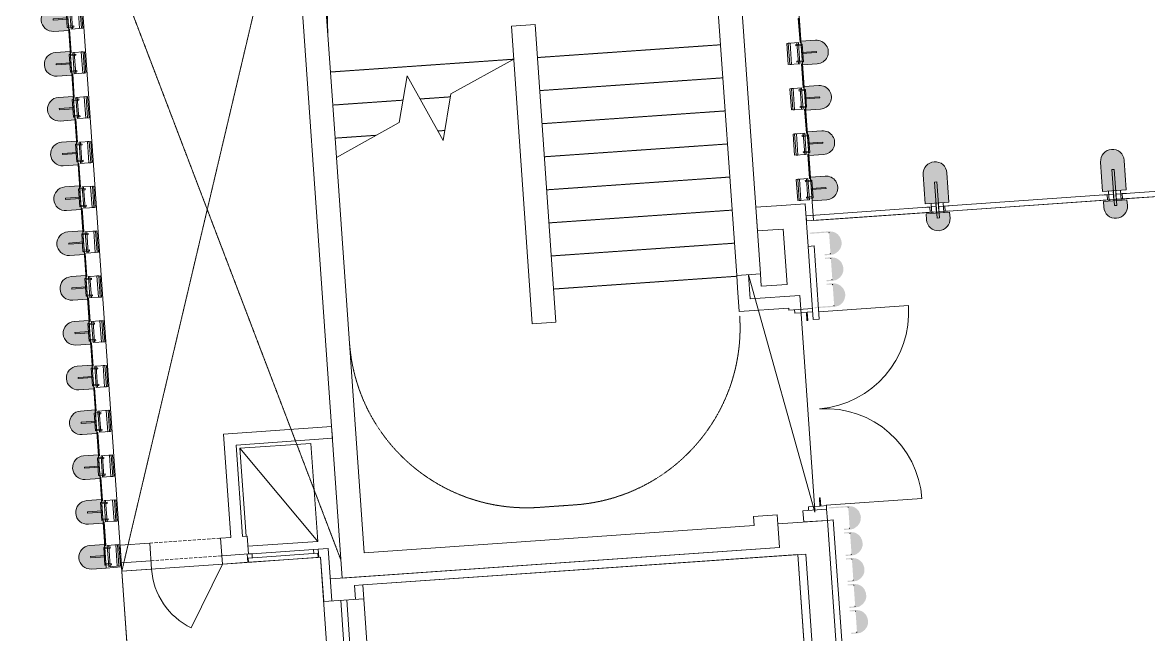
# Model space of a CAD drawing. Header units: millimetres. Extents: x 306 to 836129804, y -168137 to 818603917.
# Drawn here: x 833885333 to 833894834, y 818014203 to 818019373 of the extents above; entities that cross this region are included whole.
import ezdxf

# ---------------------------------------------------------------- set-up
doc = ezdxf.new("R2010")
doc.units = ezdxf.units.MM
doc.header["$LTSCALE"] = 3
for name, pattern in [('HIDDEN', [0.375, 0.25, -0.125]), ('Long Dash', [13.5, 9, -4.5]), ('Overhead', [1.8, 1.2, -0.6])]:
    doc.linetypes.add(name, pattern=pattern)
for name, color, linetype, lineweight in [('A-010-M_LINE', 251, 'Continuous', 13), ('A-010-M_LINE-T', 251, 'Continuous', 13), ('A-200-M_WALL_EXT', 251, 'Continuous', 13), ('A-200-M_WALL_INT', 251, 'Continuous', 13), ('A-214-M_CURT_WALL', 251, 'Continuous', 13), ('A-215-M_CURT_PANEL', 251, 'Continuous', 13), ('A-242-M_STAIR', 251, 'Continuous', 13), ('A-242-MB_STAIR', 251, 'Continuous', 13), ('A-314-M_WINDOW', 251, 'Continuous', 13), ('A-325-M_DOOR', 251, 'Continuous', 13), ('A-325-MH_DOOR', 251, 'Long Dash', 13), ('A-770-ME_FFE_SA', 251, 'Continuous', 13), ('A-810-M_ROOMS', 251, 'Continuous', 13), ('Z-060-M_DETAIL', 253, 'Continuous', 5), ('Z-060-M_LINE_MEDIUM', 253, 'Continuous', 9)]:
    doc.layers.add(name, color=color, linetype=linetype, lineweight=lineweight)
doc.layers.add('UAJ-00XREF', color=7, linetype='Continuous')
doc.layers.get('A-770-ME_FFE_SA').off()

# ---------------------------------------------------------------- blocks, each defined once
blk = doc.blocks.new('System Panel - ARC_Glazed-39948034-0300')
at = {"layer": 'A-215-M_CURT_PANEL', "lineweight": 9}
for p, q in [((-555.4, 44), (545.4, 44)), ((-555.4, 0), (-555.4, 44)), ((545.4, 0), (-555.4, 0)), ((545.4, 0), (545.4, 44))]:
    blk.add_line(p, q, dxfattribs=at)
blk = doc.blocks.new('System Panel - ARC_Glazed-27605795-0300')
at = {"layer": 'A-215-M_CURT_PANEL', "lineweight": 9}
for p, q in [((-740, 44), (740, 44)), ((-740, 0), (-740, 44)), ((740, 0), (-740, 0)), ((740, 0), (740, 44))]:
    blk.add_line(p, q, dxfattribs=at)
blk = doc.blocks.new('System Panel - ARC_Glazed-39948035-0300')
at = {"layer": 'A-215-M_CURT_PANEL', "lineweight": 9}
for p, q in [((-740, 44), (740, 44)), ((-740, 0), (-740, 44)), ((740, 0), (-740, 0)), ((740, 0), (740, 44))]:
    blk.add_line(p, q, dxfattribs=at)
blk = doc.blocks.new('ARC_DOOR_FOLDING_F2-TI - 900x2500mm-39066873-0300')
at = {"layer": 'A-325-M_DOOR', "lineweight": 9}
for p, q in [((450, 25), (-450, 25)), ((-450, 25), (-450, -25)), ((-450, -25), (450, -25))]:
    blk.add_line(p, q, dxfattribs=at)
blk = doc.blocks.new('Circular Mullion - ARC_CW_CERAMIC MULLION-30650210-0300')
at = {"layer": 'Z-060-M_LINE_MEDIUM', "lineweight": 18}
h = blk.add_hatch(color=256, dxfattribs=at)
h.paths.add_polyline_path([(0, 160), (27.6, 155.9), (50, 146.6), (76.1, 123.7), (86.6, 110), (96.6, 85.9), (100, 46.2), (100, 10), (-100, 10), (-100, 60), (-93.3, 93.9), (-86.6, 110), (-70.7, 130.7), (-50, 146.6), (-17.3, 157.7), (-10, 158.7)], flags=0)
h.paths.add_polyline_path([(-17.4, -73.5), (100, -73.5), (100, -323.5), (93.2, -357.6), (86.6, -373.5), (70.7, -394.2), (44.6, -412.3), (20.7, -420.8), (0, -423.5), (-25.9, -420.1), (-50, -410.1), (-75.6, -387.8), (-86.6, -373.5), (-96.6, -349.4), (-100, -323.5), (-100, -73.5), (-45.5, -73.5)], flags=0)
at = {"layer": 'Z-060-M_DETAIL', "lineweight": 18}
for p, q in [((-100, 60), (-100, 10)), ((-100, 10), (100, 10)), ((100, 10), (100, 60)), ((100, -73.5), (-100, -73.5)), ((-100, -73.5), (-100, -323.5)), ((100, -323.5), (100, -73.5))]:
    blk.add_line(p, q, dxfattribs=at)
for centre, start, end in [((0, 60), 0, 180), ((0, -323.5), 180, 360)]:
    blk.add_arc(centre, 100, start, end, dxfattribs=at)
at = {"layer": 'Z-060-M_LINE_MEDIUM'}
for p, q in [((-63, 0), (-100, 0)), ((-63, -44), (-63, 0)), ((-51.7, 10), (-51.7, -73.5)), ((-10, 52.5), (-10, -252.5)), ((10, 52.5), (-10, 52.5)), ((10, -252.5), (10, 52.5)), ((51.7, 10), (51.7, -73.5)), ((63, 0), (100, 0)), ((63, -44), (63, 0)), ((-63, -44), (-100, -44)), ((63, -44), (100, -44)), ((-10, -252.5), (10, -252.5))]:
    blk.add_line(p, q, dxfattribs=at)
blk = doc.blocks.new('Circular Mullion - CERAMIC_MULLIONS-V67-0300')
at = {"layer": 'A-214-M_CURT_WALL', "lineweight": 9}
for p, q in [((-10, 10), (-10, -73.5)), ((10, 10), (10, -73.5))]:
    blk.add_line(p, q, dxfattribs=at)
blk = doc.blocks.new('Circular Mullion - CERAMIC_MULLIONS-V68-0300')
at = {"layer": 'A-214-M_CURT_WALL', "lineweight": 9}
for p, q in [((-10, 10), (-10, -73.5)), ((10, 10), (10, -73.5))]:
    blk.add_line(p, q, dxfattribs=at)
blk = doc.blocks.new('ARC_WIN_SPECIAL EQUIPMENT - 600w X 900h-37446941-0300')
at = {"layer": 'A-314-M_WINDOW', "lineweight": 18}
for p, q in [((-260, 0), (-300, 0)), ((295, 35), (-295, 35)), ((-295, 35), (-295, 0)), ((-260, -35), (-260, 0)), ((300, 0), (260, 0)), ((260, 0), (260, -35)), ((295, 0), (295, 35)), ((-300, -35), (-260, -35)), ((-295, 0), (295, 0)), ((260, -35), (290, -35))]:
    blk.add_line(p, q, dxfattribs=at)
at = {"layer": 'A-314-M_WINDOW'}
blk.add_line((260, -35), (-260, -35), dxfattribs=at)
blk = doc.blocks.new('Circular Mullion - Type A_150mm Profile-25928163-0300')
at = {"layer": 'A-214-M_CURT_WALL'}
blk.add_hatch(color=256, dxfattribs=at).paths.add_polyline_path([(-100, 0), (-90, 0), (-90, -49.5), (90, -49.5), (90, 0), (100, 0), (99.3, -55.5), (93.7, -82.9), (86.6, -100), (70.7, -120.7), (50, -136.6), (18, -147.6), (-7.1, -149.1), (-25.9, -146.6), (-50, -136.6), (-73.9, -116.5), (-90, -91.8), (-96.6, -75.9), (-100, -34.4), (-100, -16)], flags=0)
blk = doc.blocks.new('Circular Mullion - CERAMIC TUBES 150mm-V182-0300')
at = {"layer": 'A-214-M_CURT_WALL', "lineweight": 9}
for centre, start, end in [((-87, 46.5), 90, 180), ((87, 46.5), 0, 90)]:
    blk.add_arc(centre, 3, start, end, dxfattribs=at)
blk = doc.blocks.new('Circular Mullion - Type A_150mm Profile-28038416-0300')
at = {"layer": 'A-214-M_CURT_WALL'}
blk.add_hatch(color=256, dxfattribs=at).paths.add_polyline_path([(-100, -16), (-100, 0), (-90, 0), (-90, -49.5), (90, -49.5), (90, 115), (100, 115), (100, -50), (93.7, -82.9), (86.6, -100), (70.7, -120.7), (50, -136.6), (18, -147.6), (0, -150), (-25.9, -146.6), (-50, -136.6), (-73.9, -116.5), (-90, -91.8), (-96.6, -75.9), (-100, -49.5), (-100, -19.7)], flags=0)
blk = doc.blocks.new('Circular Mullion - CERAMIC TUBES 150mm_End Cap_Left_-V186-0300')
at = {"layer": 'A-214-M_CURT_WALL', "lineweight": 9}
for centre, start, end in [((-87, 46.5), 90, 180), ((87, 46.5), 0, 90)]:
    blk.add_arc(centre, 3, start, end, dxfattribs=at)
blk = doc.blocks.new('Circular Mullion - ARC_225mm CERAMIC MULLION-27539017-0300')
at = {"layer": 'Z-060-M_DETAIL', "lineweight": 9}
blk.add_hatch(color=256, dxfattribs=at).paths.add_polyline_path([(100, -125), (96.6, -150.9), (86.6, -175), (70.7, -195.7), (50, -211.6), (25.9, -221.6), (0, -225), (-25.9, -221.6), (-50, -211.6), (-70.7, -195.7), (-86.6, -175), (-96.6, -150.9), (-100, -125), (-100, 0), (100, 0)], flags=0)
at = {"layer": 'Z-060-M_DETAIL'}
for p, q in [((-90, 120), (90, 120)), ((-90, 21.5), (-90, 120)), ((90, 108), (-90, 108)), ((-90, 108), (-90, 92.6)), ((90, 120), (90, 21.5)), ((90, 92.6), (90, 108)), ((-90, 92.6), (90, 92.6)), ((90, 33.5), (-90, 33.5)), ((90, 21.5), (-90, 21.5)), ((-75, 45), (-65, 45)), ((-75, 0), (-75, 45)), ((-65, 45), (-65, 0)), ((65, 45), (75, 45)), ((65, 0), (65, 45)), ((75, 45), (75, 0)), ((-75, 0), (-75, -10)), ((-65, 0), (-75, 0)), ((-75, -10), (75, -10)), ((-5, -125), (-5, 0)), ((5, -125), (5, 0)), ((75, 0), (65, 0)), ((75, -10), (75, 0)), ((5, -125), (-5, -125))]:
    blk.add_line(p, q, dxfattribs=at)
at = {"layer": 'Z-060-M_LINE_MEDIUM'}
for p, q in [((100, 0), (-100, 0)), ((-100, 0), (-100, -125)), ((100, -125), (100, 0))]:
    blk.add_line(p, q, dxfattribs=at)
blk.add_arc((0, -125), 100, 180, 360, dxfattribs=at)
blk = doc.blocks.new('ARC_CWP_PERFORATED METAL_STRAIGHT - ARC_CWP_PERFORATED METAL_STRAIGHT-39948088-0300')
at = {"layer": 'A-215-M_CURT_PANEL', "lineweight": 9}
for p, q in [((-99.7, 5), (-99.7, 8)), ((-99.7, 8), (99.7, 8)), ((99.7, 5), (-99.7, 5)), ((99.7, 5), (99.7, 8))]:
    blk.add_line(p, q, dxfattribs=at)
blk = doc.blocks.new('ARC_CWP_PERFORATED METAL_STRAIGHT - ARC_CWP_PERFORATED METAL_STRAIGHT-39948084-0300')
at = {"layer": 'A-215-M_CURT_PANEL', "lineweight": 9}
for p, q in [((-101.9, 5), (-101.9, 8)), ((-101.9, 8), (101.9, 8)), ((101.9, 5), (-101.9, 5)), ((101.9, 5), (101.9, 8))]:
    blk.add_line(p, q, dxfattribs=at)
blk = doc.blocks.new('ARC_ACCESS_PANEL_SINGLE_TIMBER_TYPE11 - 600w x 2000h-39249737-0300')
at = {"layer": 'A-325-M_DOOR'}
blk.add_line((425, -10), (125, -529.6), dxfattribs=at)
blk.add_arc((425, -10), 600, 180, 240, dxfattribs=at)
blk = doc.blocks.new('ARC_TFP_FS_HR_DISPLAY - ARC_TFP_FS_HR_800x600 _DEEP_-V221-0300')
at = {"layer": 'Z-060-M_DETAIL'}
for p, q in [((300, 30), (-300, 860)), ((290, 860), (-300, 860)), ((-300, 860), (-300, 30)), ((300, 30), (300, 775)), ((-300, 30), (300, 30))]:
    blk.add_line(p, q, dxfattribs=at)
blk = doc.blocks.new('ARC_OPN_INT - 600 _w_ x 2000 _h_-40576092-0300')
at = {"layer": 'A-325-MH_DOOR'}
for p, q in [((-300, 75), (300, 75)), ((-300, -75), (300, -75))]:
    blk.add_line(p, q, dxfattribs=at)
blk = doc.blocks.new('Circular Mullion - Type A_150mm Profile-28037493-0300')
at = {"layer": 'A-214-M_CURT_WALL'}
blk.add_hatch(color=256, dxfattribs=at).paths.add_polyline_path([(100, 0), (90, 0), (90, -49.5), (-90, -49.5), (-90, 115), (-100, 115), (-100, -50), (-93.7, -82.9), (-86.6, -100), (-70.7, -120.7), (-50, -136.6), (-18, -147.6), (0, -150), (25.9, -146.6), (50, -136.6), (73.9, -116.5), (90, -91.8), (97.6, -68.3), (100, -38.3), (100, -27.7)], flags=0)
blk = doc.blocks.new('Circular Mullion - CERAMIC TUBES 150mm_End Cap_Right_-V188-0300')
at = {"layer": 'A-214-M_CURT_WALL', "lineweight": 9}
for centre, start, end in [((-87, 46.5), 90, 180), ((87, 46.5), 0, 90)]:
    blk.add_arc(centre, 3, start, end, dxfattribs=at)
blk = doc.blocks.new('3A35X-MAGP-P-MP-00')
at = {"layer": 'A-010-M_LINE', "linetype": 'Overhead'}
for p, q in [((834465924.3, 818014741.7), (834467354.9, 818020806.2)), ((834465538.2, 818020696), (834467772.7, 818014830.6))]:
    blk.add_line(p, q, dxfattribs=at)
at = {"layer": 'A-010-M_LINE'}
for p, q in [((834471765, 818017485.5), (834471715.2, 818017482)), ((834471715.2, 818017482), (834471758.4, 818016863.5)), ((834471808.3, 818016867), (834471765, 818017485.5)), ((834471758.4, 818016863.5), (834471808.3, 818016867)), ((834471926.8, 818015171.1), (834471877, 818015167.6)), ((834471877, 818015167.6), (834472049.3, 818012702.2)), ((834472102.7, 818012655.8), (834471926.8, 818015171.1))]:
    blk.add_line(p, q, dxfattribs=at)
at = {"layer": 'A-010-M_LINE', "linetype": 'HIDDEN'}
blk.add_line((834469445.6, 818015277.2), (834469744.8, 818015298.1), dxfattribs=at)
for centre, start, end in [((834469159.2, 818019374.4), 93.99891, 183.84074), ((834469640.2, 818016794.5), 273.99891, 3.84074), ((834469341, 818016773.5), 184.15708, 273.99891)]:
    blk.add_arc(centre, 1500, start, end, dxfattribs=at)
at = {"layer": 'A-010-M_LINE-T'}
blk.add_line((834465924.3, 818014741.7), (834465508.2, 818020693.9), dxfattribs=at)
at = {"layer": 'A-200-M_WALL_EXT', "lineweight": 13}
for p, q in [((834471031, 818021263.7), (834471311.6, 818017249.3)), ((834467782.2, 818014679.9), (834467340, 818021005.7)), ((834470845.4, 818021050.3), (834471112.1, 818017235.3)), ((834467553.4, 818020820.1), (834467683.9, 818018954.4)), ((834467734.3, 818018233.4), (834467967.8, 818014893.3)), ((834471311.6, 818017249.3), (834471112.1, 818017235.3)), ((834471453.8, 818015215.2), (834471254.3, 818015201.3)), ((834471254.3, 818015201.3), (834471259.7, 818015123.5)), ((834471473.2, 818014937.9), (834471453.8, 818015215.2)), ((834467967.8, 818014893.3), (834471259.7, 818015123.5)), ((834471273.7, 818014924), (834467981.7, 818014693.8)), ((834471473.2, 818014937.9), (834471273.7, 818014924)), ((834467981.7, 818014693.8), (834467782.2, 818014679.9))]:
    blk.add_line(p, q, dxfattribs=at)
at = {"layer": 'A-200-M_WALL_INT'}
for p, q in [((834469410.1, 818019355.8), (834469210.6, 818019341.8)), ((834469386.3, 818016828), (834469210.6, 818019341.8)), ((834469410.1, 818019355.8), (834469585.8, 818016841.9)), ((834471272.3, 818017811.9), (834471490.5, 818017827.2)), ((834471690.1, 818017841.1), (834471490.5, 818017827.2)), ((834471690.1, 818017841.1), (834471715.2, 818017482)), ((834471272.3, 818017811.9), (834471286.2, 818017612.4)), ((834471504.5, 818017627.6), (834471286.2, 818017612.4)), ((834471537.2, 818017160.3), (834471504.5, 818017627.6)), ((834471112.1, 818017235.3), (834471311.6, 818017249.3)), ((834471119.4, 818017131.1), (834471112.1, 818017235.3)), ((834471311.6, 818017249.3), (834471318.9, 818017145)), ((834471318.9, 818017145), (834471537.2, 818017160.3)), ((834471119.4, 818017131.1), (834471133.3, 818016931.6)), ((834471551.1, 818016960.8), (834471133.3, 818016931.6)), ((834471551.1, 818016960.8), (834471552.3, 818016943.8)), ((834471552.3, 818016943.8), (834471751.8, 818016957.8)), ((834469585.8, 818016841.9), (834469386.3, 818016828)), ((834466780.9, 818015896.5), (834467692.7, 818015960.3)), ((834467692.7, 818015960.3), (834467699.7, 818015860.5)), ((834466841.9, 818015023.6), (834466780.9, 818015896.5)), ((834467699.7, 818015860.5), (834466887.6, 818015803.7)), ((834466887.6, 818015803.7), (834466941.7, 818015030.6)), ((834471670.8, 818015247.9), (834471870.4, 818015261.9)), ((834471877, 818015167.6), (834471870.4, 818015261.9)), ((834471459.2, 818015137.4), (834471877, 818015166.6)), ((834471677.4, 818015153.7), (834471670.8, 818015247.9)), ((834471677.4, 818015153.7), (834471877, 818015167.6)), ((834471459.2, 818015137.4), (834471473.2, 818014937.9)), ((834465909, 818014958.4), (834466158.6, 818014975.9)), ((834466158.6, 818014975.9), (834466173.9, 818014756.4)), ((834466841.9, 818015023.6), (834466757.1, 818015017.7)), ((834466757.1, 818015017.7), (834466772.4, 818014798.3)), ((834466981.5, 818015033.4), (834466941.7, 818015030.6)), ((834466981.5, 818015033.4), (834466992, 818014883.8)), ((834465909, 818014958.4), (834465924.3, 818014739)), ((834466992, 818014883.8), (834466767.6, 818014868.1)), ((834466987, 818014813.2), (834466982.1, 818014883.1)), ((834467580.6, 818014924.9), (834467665.4, 818014930.8)), ((834467585.5, 818014855.1), (834467580.6, 818014924.9)), ((834467665.4, 818014930.8), (834467696.4, 818014486.9)), ((834467683.4, 818014673), (834471473.2, 818014937.9)), ((834467957.7, 818014622), (834471696.3, 818014883.3)), ((834471764.6, 818012902.9), (834471626.5, 818014878.5)), ((834471696.3, 818014883.3), (834471839.3, 818012837.9)), ((834465919.4, 818014808.8), (834466169, 818014826.2)), ((834466991.9, 818014813.6), (834466772.4, 818014798.3)), ((834467580.5, 818014854.7), (834467600.5, 818014856.1)), ((834467600.5, 818014856.1), (834467626.6, 818014482.1)), ((834465924.3, 818014739), (834466173.9, 818014756.4)), ((834467957.7, 818014622), (834467887.8, 818014617.1)), ((834467896, 818014500.9), (834467887.8, 818014617.1)), ((834467957.7, 818014622), (834467965.8, 818014505.8)), ((834467626.6, 818014482.1), (834467965.8, 818014505.8))]:
    blk.add_line(p, q, dxfattribs=at)
at = {"layer": 'A-242-M_STAIR'}
for p, q in [((834469429.6, 818019076.5), (834470975.8, 818019184.6)), ((834469230.1, 818019062.5), (834467683.9, 818018954.4)), ((834467683.9, 818018954.4), (834467703.4, 818018675.1)), ((834469449.1, 818018797.2), (834470995.3, 818018905.2)), ((834468295.8, 818018716.5), (834467703.4, 818018675.1)), ((834468696.6, 818018744.5), (834468438.6, 818018726.5)), ((834467703.4, 818018675.1), (834467722.9, 818018395.8)), ((834469468.6, 818018517.8), (834471014.9, 818018625.9)), ((834468071.1, 818018420.1), (834467722.9, 818018395.8)), ((834467722.9, 818018395.8), (834467734.3, 818018233.4)), ((834468648.3, 818018460.5), (834468588.4, 818018456.3)), ((834469488.2, 818018238.5), (834471034.4, 818018346.6)), ((834469507.7, 818017959.2), (834471053.9, 818018067.3)), ((834469527.2, 818017679.9), (834471073.5, 818017788)), ((834469546.8, 818017400.6), (834471093, 818017508.7)), ((834469566.3, 818017121.2), (834471112.5, 818017229.3))]:
    blk.add_line(p, q, dxfattribs=at)
at = {"layer": 'A-242-M_STAIR', "linetype": 'Overhead'}
for p, q in [((834469429.6, 818019076.5), (834470975.8, 818019184.6)), ((834469230.1, 818019062.5), (834467683.9, 818018954.4)), ((834469449.1, 818018797.2), (834470995.3, 818018905.2)), ((834468295.8, 818018716.5), (834467703.4, 818018675.1)), ((834468696.6, 818018744.5), (834468438.6, 818018726.5)), ((834469468.6, 818018517.8), (834471014.9, 818018625.9)), ((834468071.1, 818018420.1), (834467722.9, 818018395.8)), ((834468648.3, 818018460.5), (834468588.4, 818018456.3)), ((834469488.2, 818018238.5), (834471034.4, 818018346.6)), ((834469507.7, 818017959.2), (834471053.9, 818018067.3)), ((834469527.2, 818017679.9), (834471073.5, 818017788)), ((834469546.8, 818017400.6), (834471093, 818017508.7)), ((834469566.3, 818017121.2), (834471112.5, 818017229.3))]:
    blk.add_line(p, q, dxfattribs=at)
at = {"layer": 'A-242-MB_STAIR'}
for p, q in [((834468700.8, 818018769.2), (834469230.1, 818019062.5)), ((834468263.5, 818018526.8), (834468330.7, 818018921.3)), ((834468330.7, 818018921.3), (834468633.7, 818018374.6)), ((834468633.7, 818018374.6), (834468700.8, 818018769.2)), ((834467734.3, 818018233.4), (834468263.5, 818018526.8))]:
    blk.add_line(p, q, dxfattribs=at)
at = {"layer": 'A-325-M_DOOR'}
for p, q in [((834471804, 818016928.3), (834472560.6, 818016981.2)), ((834471868.1, 818015294.8), (834472674.6, 818015351.2))]:
    blk.add_line(p, q, dxfattribs=at)
at = {"layer": 'A-325-M_DOOR', "lineweight": 9}
for p, q in [((834471602.3, 818016917.2), (834471600.2, 818016947.2)), ((834471700, 818016924.1), (834471602.3, 818016917.2)), ((834471704.9, 818016854.2), (834471700, 818016924.1)), ((834471753.9, 818016927.8), (834471707, 818016924.6)), ((834471707, 818016924.6), (834471711.9, 818016854.7)), ((834471711.9, 818016854.7), (834471704.9, 818016854.2)), ((834471809.5, 818015357.9), (834471816.5, 818015358.4)), ((834471814.4, 818015288.1), (834471809.5, 818015357.9)), ((834471816.5, 818015358.4), (834471821.4, 818015288.5)), ((834471716.6, 818015281.2), (834471814.4, 818015288.1)), ((834471718.7, 818015251.3), (834471716.6, 818015281.2)), ((834471821.4, 818015288.5), (834471868.3, 818015291.8)), ((834471868.3, 818015291.8), (834471870.4, 818015261.9))]:
    blk.add_line(p, q, dxfattribs=at)
at = {"layer": 'A-325-M_DOOR'}
for centre, start, end in [((834471745.6, 818016924.2), 274.59879, 3.99891), ((834471859.5, 818015294.2), 3.99891, 93.39902)]:
    blk.add_arc(centre, 817, start, end, dxfattribs=at)
at = {"layer": 'A-810-M_ROOMS', "flags": 128}
for points in [[(834456031.5, 818019897.7), (834465387.8, 818020551.8), (834465341.6, 818021213), (834465284.7, 818022027.1), (834465415.9, 818022178), (834467349.8, 818022313.2), (834470840.3, 818022557.2), (834471281.6, 818022588.1), (834471383.1, 818022499.9), (834471426.1, 818022462.4), (834471430.1, 818022405.5), (834471759, 818017700.6), (834471971.3, 818017715.4), (834479702.3, 818018255.9)], [(834470118.4, 817984521.6), (834468190.7, 818012091.5), (834468167, 818012430.8), (834468002.8, 818012419.3), (834468011.6, 818012292.3), (834467950.4, 818012288), (834466116.3, 818012159.8), (834465965.3, 818012291), (834465930.7, 818012786.6), (834465910.9, 818013069), (834466040.4, 818013078), (834465921.9, 818014773.9), (834465792.4, 818014764.8), (834465774, 818015027.2), (834465387.8, 818020551.8), (834465250.4, 818020542.2), (834456031.5, 818019897.7)]]:
    blk.add_lwpolyline(points, dxfattribs=at)
for points in [[(834469585.8, 818016841.9), (834469386.3, 818016828), (834469210.6, 818019341.8), (834469410.1, 818019355.8)], [(834471643.9, 818017067.5), (834471226.1, 818017038.3), (834471211.8, 818017242.3), (834471771.8, 818015237.5), (834471770.6, 818015254.9), (834471652.1, 818016950.8)], [(834471626.5, 818014878.5), (834467957.7, 818014622), (834468095.8, 818012646.4), (834471764.6, 818012902.9)], [(834467059.8, 818014818.3), (834465924.3, 818014739), (834466039.4, 818013093), (834467715.5, 818013210.2), (834467600.5, 818014856.1)]]:
    blk.add_lwpolyline(points, close=True, dxfattribs=at)
at = {"layer": 'A-214-M_CURT_WALL', "lineweight": 9}
for p, rotation in [((834465467.9, 818019406), 273.9989085257712), ((834471660.2, 818019114.9), 93.9989085257714), ((834465494.4, 818019027.5), 273.9989085257712), ((834471686.9, 818018732.1), 93.9989085257714), ((834465520.8, 818018649.1), 273.9989085257712), ((834471713.7, 818018349.3), 93.9989085257714), ((834465547.3, 818018270.6), 273.9989085257712), ((834471740.4, 818017966.5), 93.9989085257714), ((834465573.8, 818017892.2), 273.9989085257712), ((834465600.2, 818017513.7), 273.9989085257712), ((834465626.7, 818017135.3), 273.9989085257712), ((834465653.1, 818016756.8), 273.9989085257712), ((834465679.6, 818016378.4), 273.9989085257712), ((834465706, 818015999.9), 273.9989085257712), ((834465732.5, 818015621.5), 273.9989085257712), ((834465759, 818015243), 273.9989085257712), ((834465785.4, 818014864.6), 273.9989085257712)]:
    blk.add_blockref('Circular Mullion - ARC_225mm CERAMIC MULLION-27539017-0300', p, dxfattribs=dict(at, rotation=rotation))
at = {"layer": 'A-214-M_CURT_WALL', "lineweight": 18, "extrusion": (0, 0, -1), "rotation": 176.0010914742286}
for p in [(-834474304.7, 818017878.6), (-834472808.3, 818017773.9)]:
    blk.add_blockref('Circular Mullion - ARC_CW_CERAMIC MULLION-30650210-0300', p, dxfattribs=at)
at = {"layer": 'A-214-M_CURT_WALL', "rotation": 93.9989085257714}
for name, p in [('Circular Mullion - Type A_150mm Profile-28038416-0300', (834471847.8, 818017505.8)), ('Circular Mullion - Type A_150mm Profile-25928163-0300', (834471863.2, 818017286.3)), ('Circular Mullion - Type A_150mm Profile-28037493-0300', (834471878.5, 818017066.9)), ('Circular Mullion - Type A_150mm Profile-28038416-0300', (834472010, 818015185.8)), ('Circular Mullion - Type A_150mm Profile-25928163-0300', (834472025.4, 818014966.3)), ('Circular Mullion - Type A_150mm Profile-25928163-0300', (834472040.7, 818014746.8)), ('Circular Mullion - Type A_150mm Profile-25928163-0300', (834472056, 818014527.4)), ('Circular Mullion - Type A_150mm Profile-25928163-0300', (834472071.4, 818014307.9))]:
    blk.add_blockref(name, p, dxfattribs=at)
at = {"layer": 'A-214-M_CURT_WALL', "lineweight": 9, "extrusion": (0, 0, -1), "rotation": 86.00109147422862}
for name, p in [('Circular Mullion - CERAMIC TUBES 150mm_End Cap_Left_-V186-0300', (-834471847.8, 818017505.8)), ('Circular Mullion - CERAMIC TUBES 150mm-V182-0300', (-834471863.2, 818017286.3)), ('Circular Mullion - CERAMIC TUBES 150mm_End Cap_Right_-V188-0300', (-834471878.5, 818017066.9)), ('Circular Mullion - CERAMIC TUBES 150mm_End Cap_Left_-V186-0300', (-834472010, 818015185.8)), ('Circular Mullion - CERAMIC TUBES 150mm-V182-0300', (-834472025.4, 818014966.3)), ('Circular Mullion - CERAMIC TUBES 150mm-V182-0300', (-834472040.7, 818014746.8)), ('Circular Mullion - CERAMIC TUBES 150mm-V182-0300', (-834472056, 818014527.4)), ('Circular Mullion - CERAMIC TUBES 150mm-V182-0300', (-834472071.4, 818014307.9))]:
    blk.add_blockref(name, p, dxfattribs=at)
at = {"layer": 'A-215-M_CURT_PANEL', "lineweight": 9}
for name, p, rotation in [('ARC_CWP_PERFORATED METAL_STRAIGHT - ARC_CWP_PERFORATED METAL_STRAIGHT-39948084-0300', (834471646.8, 818019306.3), 93.9989085257714), ('ARC_CWP_PERFORATED METAL_STRAIGHT - ARC_CWP_PERFORATED METAL_STRAIGHT-39948088-0300', (834465481.2, 818019216.8), 273.9989085257712), ('ARC_CWP_PERFORATED METAL_STRAIGHT - ARC_CWP_PERFORATED METAL_STRAIGHT-39948084-0300', (834471673.5, 818018923.5), 93.9989085257714), ('ARC_CWP_PERFORATED METAL_STRAIGHT - ARC_CWP_PERFORATED METAL_STRAIGHT-39948088-0300', (834465507.6, 818018838.3), 273.9989085257712), ('ARC_CWP_PERFORATED METAL_STRAIGHT - ARC_CWP_PERFORATED METAL_STRAIGHT-39948084-0300', (834471700.3, 818018540.7), 93.9989085257714), ('ARC_CWP_PERFORATED METAL_STRAIGHT - ARC_CWP_PERFORATED METAL_STRAIGHT-39948088-0300', (834465534.1, 818018459.9), 273.9989085257712), ('ARC_CWP_PERFORATED METAL_STRAIGHT - ARC_CWP_PERFORATED METAL_STRAIGHT-39948084-0300', (834471727.1, 818018157.9), 93.9989085257714), ('ARC_CWP_PERFORATED METAL_STRAIGHT - ARC_CWP_PERFORATED METAL_STRAIGHT-39948088-0300', (834465560.5, 818018081.4), 273.9989085257712), ('ARC_CWP_PERFORATED METAL_STRAIGHT - ARC_CWP_PERFORATED METAL_STRAIGHT-39948088-0300', (834465587, 818017703), 273.9989085257712), ('System Panel - ARC_Glazed-39948034-0300', (834472254.2, 818017735.2), 3.998908525771384), ('ARC_CWP_PERFORATED METAL_STRAIGHT - ARC_CWP_PERFORATED METAL_STRAIGHT-39948088-0300', (834465613.4, 818017324.5), 273.9989085257712), ('ARC_CWP_PERFORATED METAL_STRAIGHT - ARC_CWP_PERFORATED METAL_STRAIGHT-39948088-0300', (834465639.9, 818016946.1), 273.9989085257712), ('ARC_CWP_PERFORATED METAL_STRAIGHT - ARC_CWP_PERFORATED METAL_STRAIGHT-39948088-0300', (834465666.4, 818016567.6), 273.9989085257712), ('ARC_CWP_PERFORATED METAL_STRAIGHT - ARC_CWP_PERFORATED METAL_STRAIGHT-39948088-0300', (834465692.8, 818016189.2), 273.9989085257712), ('ARC_CWP_PERFORATED METAL_STRAIGHT - ARC_CWP_PERFORATED METAL_STRAIGHT-39948088-0300', (834465719.3, 818015810.7), 273.9989085257712), ('ARC_CWP_PERFORATED METAL_STRAIGHT - ARC_CWP_PERFORATED METAL_STRAIGHT-39948088-0300', (834465745.7, 818015432.3), 273.9989085257712), ('ARC_CWP_PERFORATED METAL_STRAIGHT - ARC_CWP_PERFORATED METAL_STRAIGHT-39948088-0300', (834465772.2, 818015053.8), 273.9989085257712)]:
    blk.add_blockref(name, p, dxfattribs=dict(at, rotation=rotation))
at = {"layer": 'A-215-M_CURT_PANEL', "rotation": 3.998908525771384}
for name, p in [('System Panel - ARC_Glazed-27605795-0300', (834475052.8, 818017930.9)), ('System Panel - ARC_Glazed-39948035-0300', (834473556.5, 818017826.2))]:
    blk.add_blockref(name, p, dxfattribs=at)
at = {"layer": 'A-314-M_WINDOW', "rotation": 183.9989085257713}
blk.add_blockref('ARC_WIN_SPECIAL EQUIPMENT - 600w X 900h-37446941-0300', (834467283.8, 818014869.1), dxfattribs=at)
at = {"layer": 'A-325-M_DOOR'}
for name, p, rotation in [('ARC_OPN_INT - 600 _w_ x 2000 _h_-40576092-0300', (834466463.1, 818014922), 3.998908525771384), ('ARC_ACCESS_PANEL_SINGLE_TIMBER_TYPE11 - 600w x 2000h-39249737-0300', (834466347.8, 818014778.6), 3.998908525771384), ('ARC_DOOR_FOLDING_F2-TI - 900x2500mm-39066873-0300', (834467827.6, 818014045), 93.9989085257714)]:
    blk.add_blockref(name, p, dxfattribs=dict(at, rotation=rotation))
at = {"layer": 'A-770-ME_FFE_SA', "rotation": 183.9989085257713}
blk.add_blockref('ARC_TFP_FS_HR_DISPLAY - ARC_TFP_FS_HR_800x600 _DEEP_-V221-0300', (834467216.8, 818015826.7), dxfattribs=at)
at = {"layer": 'Z-060-M_DETAIL', "lineweight": 9, "extrusion": (0, 0, -1), "rotation": 176.0010914742286}
for name, p in [('Circular Mullion - CERAMIC_MULLIONS-V68-0300', (-834474304.7, 818017878.6)), ('Circular Mullion - CERAMIC_MULLIONS-V67-0300', (-834472808.3, 818017773.9))]:
    blk.add_blockref(name, p, dxfattribs=at)

msp = doc.modelspace()

# ---------------------------------------------------------------- block references
at = {"layer": 'UAJ-00XREF', "ltscale": 0.5}
msp.add_blockref('3A35X-MAGP-P-MP-00', (-579752.6, 0), dxfattribs=at)

doc.saveas('drawing.dxf')
